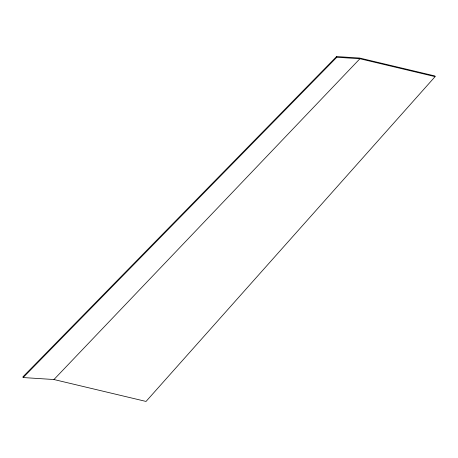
<?xml version="1.0" encoding="UTF-8"?>
<svg xmlns="http://www.w3.org/2000/svg" width="458" height="458" viewBox="0 0 458 458"><rect width="100%" height="100%" fill="white"/><g stroke="black" fill="none" stroke-linecap="round" stroke-linejoin="round"><path stroke-width="0.69" d="M435.1 76.629L146.039 401.437L53.952 379.527L23.146 377.547L22.9 376.854L336.573 56.563L359.667 58.052L434.854 75.942L435.1 76.629L359.908 58.744L336.813 57.256L23.146 377.547M53.952 379.527L359.908 58.744M336.573 56.563L336.813 57.256"/></g></svg>
